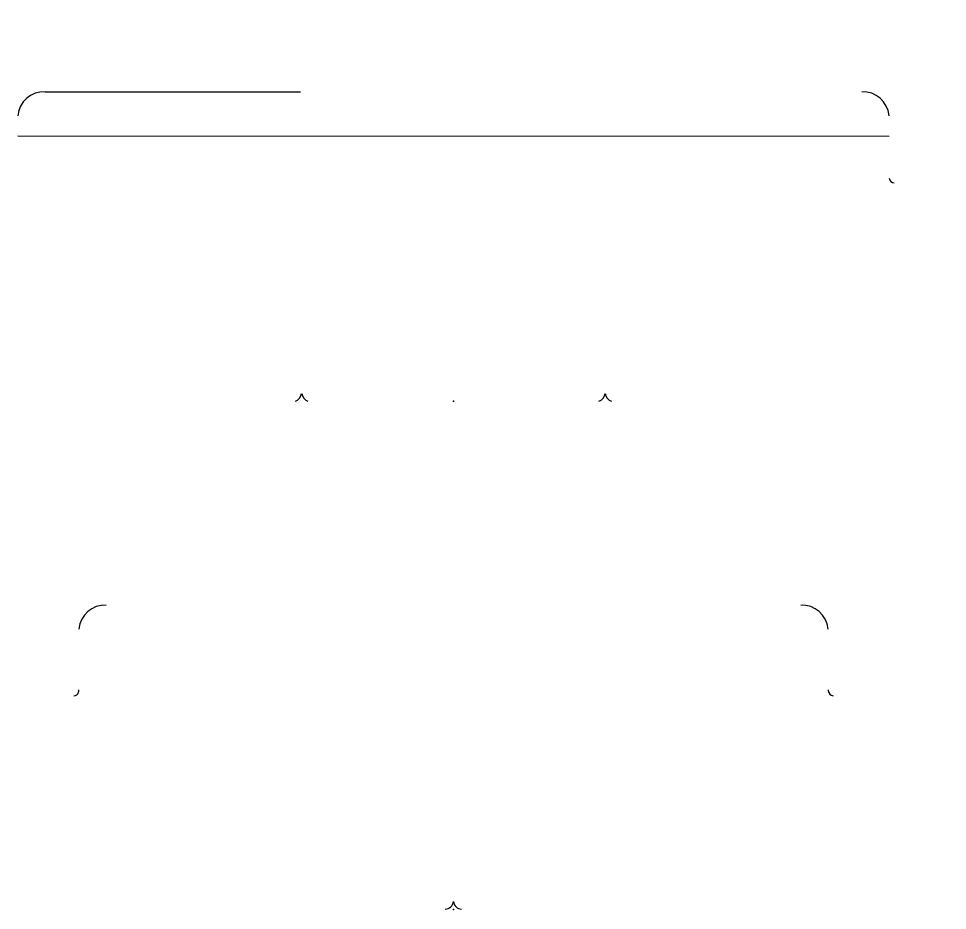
# Model space of a CAD drawing. Header units: millimetres. Extents: x 52750 to 60546, y 22244 to 27516.
# Drawn here: x 58613 to 60546, y 24515 to 26370 of the extents above; entities that cross this region are included whole.
import ezdxf

# ---------------------------------------------------------------- set-up
doc = ezdxf.new("R2010")
doc.units = ezdxf.units.MM

# ---------------------------------------------------------------- blocks, each defined once
blk = doc.blocks.new('Clinicians and patient chairs 9_dwgmodels.com')
at = {"color": 0}
for points in [[(907.9, 0, 0, 0, 0), (-907.9, 0, 4.62, 4.62, 0)], [(959.6, -11.1, 0, 0, 0), (907.9, 0, 4.62, 4.62, 0)], [(994.7, -35.9, 0, 0, 0), (959.6, -11.1, 4.62, 4.62, 0)], [(1015.6, -68.3, 0, 0, 0), (994.7, -35.9, 4.62, 4.62, 0)], [(1025.5, -106.3, 0, 0, 0), (1015.6, -68.3, 4.62, 4.62, 0)], [(1025.5, -779.5, 0, 0, 0), (1025.5, -106.3, 4.62, 4.62, 0)], [(1025.5, -779.5, 0, 0, 0), (1025.5, -117.3, 4.62, 4.62, 0)], [(-313.4, -149.9, 0, 0, 0), (-318.1, -149.9, 4.62, 4.62, 0)], [(-314.5, -150.4, 0, 0, 0), (-315.7, -159.3, 4.62, 4.62, 0)], [(-309.5, -148.3, 0, 0, 0), (-314.5, -150.4, 4.62, 4.62, 0)], [(-308, -148.3, 0, 0, 0), (-309.5, -148.3, 4.62, 4.62, 0)], [(-307.5, -148.3, 0, 0, 0), (-308, -148.3, 4.62, 4.62, 0)], [(242.9, -148.3, 0, 0, 0), (-307.5, -148.3, 4.62, 4.62, 0)], [(242.9, -148.3, 0, 0, 0), (296, -148.3, 4.62, 4.62, 0)], [(296, -148.3, 0, 0, 0), (307.5, -148.3, 4.62, 4.62, 0)], [(308, -148.3, 0, 0, 0), (307.5, -148.3, 4.62, 4.62, 0)], [(309.5, -148.3, 0, 0, 0), (308, -148.3, 4.62, 4.62, 0)], [(309.5, -148.3, 0, 0, 0), (314.5, -150.4, 4.62, 4.62, 0)], [(849.5, -149.9, 0, 0, 0), (313.4, -149.9, 4.62, 4.62, 0)], [(314.5, -150.4, 0, 0, 0), (315.7, -159.3, 4.62, 4.62, 0)], [(-315.7, -159.3, 0, 0, 0), (-315.7, -777.3, 4.62, 4.62, 0)], [(315.7, -159.3, 0, 0, 0), (315.7, -777.3, 4.62, 4.62, 0)], [(315.7, -161.8, 0, 0, 0), (315.7, -777.3, 4.62, 4.62, 0)], [(-906.6, -285, 0, 0, 0), (-906.4, -198.1, 4.62, 4.62, 0)], [(906.9, -327, 0, 0, 0), (906.4, -199.7, 4.62, 4.62, 0)], [(-906.6, -285, 0, 0, 0), (-906.8, -305.4, 4.62, 4.62, 0)], [(-906.8, -305.4, 0, 0, 0), (-906.9, -324.5, 4.62, 4.62, 0)], [(-906.9, -324.5, 0, 0, 0), (-906.9, -329.8, 4.62, 4.62, 0)], [(906.9, -327, 0, 0, 0), (906.9, -329.9, 4.62, 4.62, 0)], [(1023, -329.7, 0, 0, 0), (1019.2, -332.9, 4.62, 4.62, 0)], [(964.4, -335.7, 0, 0, 0), (914.9, -337.2, 4.62, 4.62, 0)], [(917.1, -339.4, 0, 0, 0), (1010.3, -338.4, 4.62, 4.62, 0)], [(1013.9, -334.2, 0, 0, 0), (964.4, -335.7, 4.62, 4.62, 0)], [(1010.3, -338.4, 0, 0, 0), (1019.8, -342.7, 4.62, 4.62, 0)], [(1013.9, -334.2, 0, 0, 0), (1018.9, -333.1, 4.62, 4.62, 0)], [(1018.9, -333.1, 0, 0, 0), (1019, -333, 4.62, 4.62, 0)], [(1019.2, -332.9, 0, 0, 0), (1019, -333, 4.62, 4.62, 0)], [(1019.8, -342.7, 0, 0, 0), (1023, -351.1, 4.62, 4.62, 0)], [(1023, -351.1, 0, 0, 0), (1022.6, -779.8, 4.62, 4.62, 0)], [(-1013.6, -793.7, 0, 0, 0), (1013.6, -793.7, 4.62, 4.62, 0)], [(1019.8, -788.8, 0, 0, 0), (1013.1, -793.7, 4.62, 4.62, 0)], [(1013.6, -793.7, 0, 0, 0), (1020.6, -790.5, 4.62, 4.62, 0)], [(1022.6, -779.8, 0, 0, 0), (1019.8, -788.8, 4.62, 4.62, 0)], [(1020.6, -790.5, 0, 0, 0), (1021.6, -789.8, 4.62, 4.62, 0)], [(1022.2, -788.7, 0, 0, 0), (1021.6, -789.8, 4.62, 4.62, 0)], [(1022.2, -788.7, 0, 0, 0), (1025.5, -779.5, 4.62, 4.62, 0)]]:
    blk.add_lwpolyline(points, format="xyseb", dxfattribs=at)
for points in [[(-849.5, -149.9), (-318.1, -149.9)], [(-906.5, -241.5), (906.5, -242.3)]]:
    blk.add_lwpolyline(points, dxfattribs=at)
for centre, radius, start, end in [((-851.7, -204.8), 54.9, 87.6679, 174.7256), ((851.7, -204.8), 54.9, 5.2744, 92.3321), ((916.9, -329.4), 10, 182.6094, 270.795), ((-337, -773.8), 21.5, 292.115, 350.6304), ((-294.5, -773.8), 21.5, 189.3696, 247.885), ((294.5, -773.8), 21.5, 292.115, 350.6304), ((336.9, -773.8), 21.5, 189.3696, 247.885)]:
    blk.add_arc(centre, radius, start, end, dxfattribs=at)
blk.add_point((0, -793.7), dxfattribs=at)
blk = doc.blocks.new('Clinicians and patient chairs 13_dwgmodels.com')
at = {"color": 0}
for points in [[(-780.9, 0, 0, 0, 0), (-832.6, -11.1, 4.5, 4.5, 0)], [(-780.8, -0.7, 0, 0, 0), (-832.3, -11.8, 4.5, 4.5, 0)], [(-780.8, -0.7, 0, 0, 0), (-832.3, -11.8, 4.5, 4.5, 0)], [(780.9, 0, 0, 0, 0), (-780.9, 0, 4.5, 4.5, 0)], [(780.8, -0.7, 0, 0, 0), (-780.8, -0.7, 4.5, 4.5, 0)], [(780.8, -0.7, 0, 0, 0), (-780.8, -0.7, 4.5, 4.5, 0)], [(832.3, -11.8, 0, 0, 0), (780.8, -0.7, 4.5, 4.5, 0)], [(832.3, -11.8, 0, 0, 0), (780.8, -0.7, 4.5, 4.5, 0)], [(832.6, -11.1, 0, 0, 0), (780.9, 0, 4.5, 4.5, 0)], [(-832.6, -11.1, 0, 0, 0), (-867.7, -35.9, 4.5, 4.5, 0)], [(-832.3, -11.8, 0, 0, 0), (-867.1, -36.4, 4.5, 4.5, 0)], [(-832.3, -11.8, 0, 0, 0), (-867.1, -36.4, 4.5, 4.5, 0)], [(867.1, -36.4, 0, 0, 0), (832.3, -11.8, 4.5, 4.5, 0)], [(867.1, -36.4, 0, 0, 0), (832.3, -11.8, 4.5, 4.5, 0)], [(867.7, -35.9, 0, 0, 0), (832.6, -11.1, 4.5, 4.5, 0)], [(-867.7, -35.9, 0, 0, 0), (-888.6, -68.3, 4.5, 4.5, 0)], [(-867.1, -36.4, 0, 0, 0), (-888, -68.6, 4.5, 4.5, 0)], [(-867.1, -36.4, 0, 0, 0), (-888, -68.6, 4.5, 4.5, 0)], [(-854.1, -29.4, 0, 0, 0), (-854.1, -29.4, 4.5, 4.5, 0)], [(888, -68.6, 0, 0, 0), (867.1, -36.4, 4.5, 4.5, 0)], [(888, -68.6, 0, 0, 0), (867.1, -36.4, 4.5, 4.5, 0)], [(888.6, -68.3, 0, 0, 0), (867.7, -35.9, 4.5, 4.5, 0)], [(-872.1, -47.4, 0, 0, 0), (-872.1, -47.3, 4.5, 4.5, 0)], [(-888.6, -68.3, 0, 0, 0), (-898.5, -106.3, 4.5, 4.5, 0)], [(-888, -68.6, 0, 0, 0), (-897.8, -106.4, 4.5, 4.5, 0)], [(897.8, -106.4, 0, 0, 0), (888, -68.6, 4.5, 4.5, 0)], [(897.8, -106.4, 0, 0, 0), (888, -68.6, 4.5, 4.5, 0)], [(898.5, -106.3, 0, 0, 0), (888.6, -68.3, 4.5, 4.5, 0)], [(-898.5, -106.3, 0, 0, 0), (-898.5, -766.8, 4.5, 4.5, 0)], [(-897.8, -106.4, 0, 0, 0), (-897.8, -114.4, 4.5, 4.5, 0)], [(-897.8, -106.4, 0, 0, 0), (-897.8, -114.4, 4.5, 4.5, 0)], [(-897.8, -114.4, 0, 0, 0), (-897.8, -766.7, 4.5, 4.5, 0)], [(-897.8, -114.4, 0, 0, 0), (-897.8, -766.7, 4.5, 4.5, 0)], [(-897.8, -766.7, 0, 0, 0), (-897.8, -114.4, 4.5, 4.5, 0)], [(-896, -117.6, 0, 0, 0), (-896, -126.8, 4.5, 4.5, 0)], [(-896, -117.6, 0, 0, 0), (-896, -324.6, 4.5, 4.5, 0)], [(897.8, -114.4, 0, 0, 0), (897.8, -106.4, 4.5, 4.5, 0)], [(897.8, -114.4, 0, 0, 0), (897.8, -106.4, 4.5, 4.5, 0)], [(897.8, -766.7, 0, 0, 0), (897.8, -114.4, 4.5, 4.5, 0)], [(898.5, -766.8, 0, 0, 0), (898.5, -106.3, 4.5, 4.5, 0)], [(898.5, -766.8, 0, 0, 0), (898.5, -117.3, 4.5, 4.5, 0)], [(-896, -126.8, 0, 0, 0), (-896, -324.6, 4.5, 4.5, 0)], [(-22.2, -148.3, 0, 0, 0), (-722.5, -148.3, 4.5, 4.5, 0)], [(-8.3, -148.3, 0, 0, 0), (-22.2, -148.3, 4.5, 4.5, 0)], [(-8.3, -148.3, 0, 0, 0), (-7.7, -148.3, 4.5, 4.5, 0)], [(-7.7, -148.3, 0, 0, 0), (-6.2, -148.3, 4.5, 4.5, 0)], [(-6.2, -148.3, 0, 0, 0), (-1.3, -150.4, 4.5, 4.5, 0)], [(2.3, -149.9, 0, 0, 0), (-2.3, -149.9, 4.5, 4.5, 0)], [(-1.3, -150.4, 0, 0, 0), (0, -159.3, 4.5, 4.5, 0)], [(1.3, -150.4, 0, 0, 0), (0, -159.3, 4.5, 4.5, 0)], [(6.2, -148.3, 0, 0, 0), (1.3, -150.4, 4.5, 4.5, 0)], [(7.7, -148.3, 0, 0, 0), (6.2, -148.3, 4.5, 4.5, 0)], [(8.3, -148.3, 0, 0, 0), (7.7, -148.3, 4.5, 4.5, 0)], [(22.2, -148.3, 0, 0, 0), (8.3, -148.3, 4.5, 4.5, 0)], [(206.6, -148.3, 0, 0, 0), (22.2, -148.3, 4.5, 4.5, 0)], [(206.6, -148.3, 0, 0, 0), (722.5, -148.3, 4.5, 4.5, 0)], [(0, -159.3, 0, 0, 0), (0, -764.6, 4.5, 4.5, 0)], [(0, -159.3, 0, 0, 0), (0, -764.6, 4.5, 4.5, 0)], [(-779.6, -285, 0, 0, 0), (-779.4, -198.1, 4.5, 4.5, 0)], [(779.6, -285, 0, 0, 0), (779.4, -198.1, 4.5, 4.5, 0)], [(-896, -321.9, 0, 0, 0), (-896, -251.5, 4.5, 4.5, 0)], [(-779.6, -285, 0, 0, 0), (-779.8, -305.4, 4.5, 4.5, 0)], [(779.6, -285, 0, 0, 0), (779.8, -305.4, 4.5, 4.5, 0)], [(-779.8, -305.4, 0, 0, 0), (-779.9, -324.5, 4.5, 4.5, 0)], [(779.8, -305.4, 0, 0, 0), (779.9, -324.5, 4.5, 4.5, 0)], [(-896, -317.7, 0, 0, 0), (-896, -329.7, 4.5, 4.5, 0)], [(-896, -320.4, 0, 0, 0), (-896, -324.6, 4.5, 4.5, 0)], [(-896, -321.9, 0, 0, 0), (-896, -329.7, 4.5, 4.5, 0)], [(-896, -329.7, 0, 0, 0), (-896, -321.9, 4.5, 4.5, 0)], [(-896, -329.7, 0, 0, 0), (-892.2, -332.9, 4.5, 4.5, 0)], [(896, -329.7, 0, 0, 0), (892.2, -332.9, 4.5, 4.5, 0)], [(-892.2, -332.9, 0, 0, 0), (-892, -333, 4.5, 4.5, 0)], [(-892, -333, 0, 0, 0), (-891.9, -333.1, 4.5, 4.5, 0)], [(-886.9, -334.2, 0, 0, 0), (-891.9, -333.1, 4.5, 4.5, 0)], [(-886.9, -334.2, 0, 0, 0), (-837.4, -335.7, 4.5, 4.5, 0)], [(-837.4, -335.7, 0, 0, 0), (-790.1, -337, 4.5, 4.5, 0)], [(837.4, -335.7, 0, 0, 0), (790.1, -337, 4.5, 4.5, 0)], [(886.9, -334.2, 0, 0, 0), (837.4, -335.7, 4.5, 4.5, 0)], [(886.9, -334.2, 0, 0, 0), (891.9, -333.1, 4.5, 4.5, 0)], [(891.9, -333.1, 0, 0, 0), (892, -333, 4.5, 4.5, 0)], [(892.2, -332.9, 0, 0, 0), (892, -333, 4.5, 4.5, 0)], [(-898.5, -766.8, 0, 0, 0), (-895.2, -776, 4.5, 4.5, 0)], [(-895.2, -776, 0, 0, 0), (-898.5, -766.8, 4.5, 4.5, 0)], [(-897.8, -766.7, 0, 0, 0), (-894.5, -775.7, 4.5, 4.5, 0)], [(-897.8, -766.7, 0, 0, 0), (-894.5, -775.7, 4.5, 4.5, 0)], [(-894.5, -775.7, 0, 0, 0), (-897.8, -766.7, 4.5, 4.5, 0)], [(-894.5, -775.7, 0, 0, 0), (-897.8, -766.7, 4.5, 4.5, 0)], [(894.5, -775.7, 0, 0, 0), (897.8, -766.7, 4.5, 4.5, 0)], [(894.5, -775.7, 0, 0, 0), (897.8, -766.7, 4.5, 4.5, 0)], [(897.8, -766.7, 0, 0, 0), (894.5, -775.7, 4.5, 4.5, 0)], [(897.8, -766.7, 0, 0, 0), (894.5, -775.7, 4.5, 4.5, 0)], [(895.2, -776, 0, 0, 0), (898.5, -766.8, 4.5, 4.5, 0)], [(898.5, -766.8, 0, 0, 0), (895.2, -776, 4.5, 4.5, 0)], [(-895.2, -776, 0, 0, 0), (-894.6, -777.1, 4.5, 4.5, 0)], [(-894.6, -777.1, 0, 0, 0), (-895.2, -776, 4.5, 4.5, 0)], [(-894.5, -775.7, 0, 0, 0), (-894, -776.6, 4.5, 4.5, 0)], [(-894.5, -775.7, 0, 0, 0), (-894, -776.6, 4.5, 4.5, 0)], [(-894, -776.6, 0, 0, 0), (-894.5, -775.7, 4.5, 4.5, 0)], [(-894, -776.6, 0, 0, 0), (-894.5, -775.7, 4.5, 4.5, 0)], [(-894.6, -777.1, 0, 0, 0), (-893.6, -777.8, 4.5, 4.5, 0)], [(-893.6, -777.8, 0, 0, 0), (-894.6, -777.1, 4.5, 4.5, 0)], [(-894, -776.6, 0, 0, 0), (-893.2, -777.2, 4.5, 4.5, 0)], [(-894, -776.6, 0, 0, 0), (-893.2, -777.2, 4.5, 4.5, 0)], [(-893.2, -777.2, 0, 0, 0), (-894, -776.6, 4.5, 4.5, 0)], [(-893.2, -777.2, 0, 0, 0), (-894, -776.6, 4.5, 4.5, 0)], [(-893.6, -777.8, 0, 0, 0), (-886.6, -781, 4.5, 4.5, 0)], [(-886.6, -781, 0, 0, 0), (-893.6, -777.8, 4.5, 4.5, 0)], [(-893.2, -777.2, 0, 0, 0), (-886.5, -780.3, 4.5, 4.5, 0)], [(-893.2, -777.2, 0, 0, 0), (-886.5, -780.3, 4.5, 4.5, 0)], [(-886.5, -780.3, 0, 0, 0), (-893.2, -777.2, 4.5, 4.5, 0)], [(-886.5, -780.3, 0, 0, 0), (-893.2, -777.2, 4.5, 4.5, 0)], [(-886.6, -781, 0, 0, 0), (886.6, -781, 4.5, 4.5, 0)], [(886.6, -781, 0, 0, 0), (-886.6, -781, 4.5, 4.5, 0)], [(-886.5, -780.3, 0, 0, 0), (886.5, -780.3, 4.5, 4.5, 0)], [(-886.5, -780.3, 0, 0, 0), (886.5, -780.3, 4.5, 4.5, 0)], [(886.5, -780.3, 0, 0, 0), (-886.5, -780.3, 4.5, 4.5, 0)], [(886.5, -780.3, 0, 0, 0), (-886.5, -780.3, 4.5, 4.5, 0)], [(886.5, -780.3, 0, 0, 0), (893.2, -777.2, 4.5, 4.5, 0)], [(886.5, -780.3, 0, 0, 0), (893.2, -777.2, 4.5, 4.5, 0)], [(893.2, -777.2, 0, 0, 0), (886.5, -780.3, 4.5, 4.5, 0)], [(893.2, -777.2, 0, 0, 0), (886.5, -780.3, 4.5, 4.5, 0)], [(886.6, -781, 0, 0, 0), (893.6, -777.8, 4.5, 4.5, 0)], [(893.6, -777.8, 0, 0, 0), (886.6, -781, 4.5, 4.5, 0)], [(893.2, -777.2, 0, 0, 0), (894, -776.6, 4.5, 4.5, 0)], [(893.2, -777.2, 0, 0, 0), (894, -776.6, 4.5, 4.5, 0)], [(894, -776.6, 0, 0, 0), (893.2, -777.2, 4.5, 4.5, 0)], [(894, -776.6, 0, 0, 0), (893.2, -777.2, 4.5, 4.5, 0)], [(893.6, -777.8, 0, 0, 0), (894.6, -777.1, 4.5, 4.5, 0)], [(894.6, -777.1, 0, 0, 0), (893.6, -777.8, 4.5, 4.5, 0)], [(894.5, -775.7, 0, 0, 0), (894, -776.6, 4.5, 4.5, 0)], [(894.5, -775.7, 0, 0, 0), (894, -776.6, 4.5, 4.5, 0)], [(894.5, -775.7, 0, 0, 0), (894, -776.6, 4.5, 4.5, 0)], [(894.5, -775.7, 0, 0, 0), (894, -776.6, 4.5, 4.5, 0)], [(895.2, -776, 0, 0, 0), (894.6, -777.1, 4.5, 4.5, 0)], [(895.2, -776, 0, 0, 0), (894.6, -777.1, 4.5, 4.5, 0)]]:
    blk.add_lwpolyline(points, format="xyseb", dxfattribs=at)
for points in [[(-779.9, -324.5), (-779.9, -328.3)], [(779.9, -324.5), (779.9, -325.8)]]:
    blk.add_lwpolyline(points, dxfattribs=at)
for centre, radius, start, end in [((-724.7, -203.1), 54.9, 87.6679, 174.7255), ((724.7, -203.1), 54.9, 5.2744, 92.3321), ((-789.7, -327.1), 9.9, 267.955, 352.9309), ((791.8, -325.1), 12, 183.2786, 261.4861), ((-17.2, -763), 17.3, 271.1045, 354.6239), ((17.2, -763), 17.3, 185.3761, 268.8955)]:
    blk.add_arc(centre, radius, start, end, dxfattribs=at)
blk.add_point((0, -781), dxfattribs=at)

msp = doc.modelspace()

# ---------------------------------------------------------------- block references
at = {"color": 0}
for name, p in [('Clinicians and patient chairs 9_dwgmodels.com', (59518.1, 26367.9)), ('Clinicians and patient chairs 13_dwgmodels.com', (59518.1, 25298.6))]:
    msp.add_blockref(name, p, dxfattribs=at)

doc.saveas('drawing.dxf')
